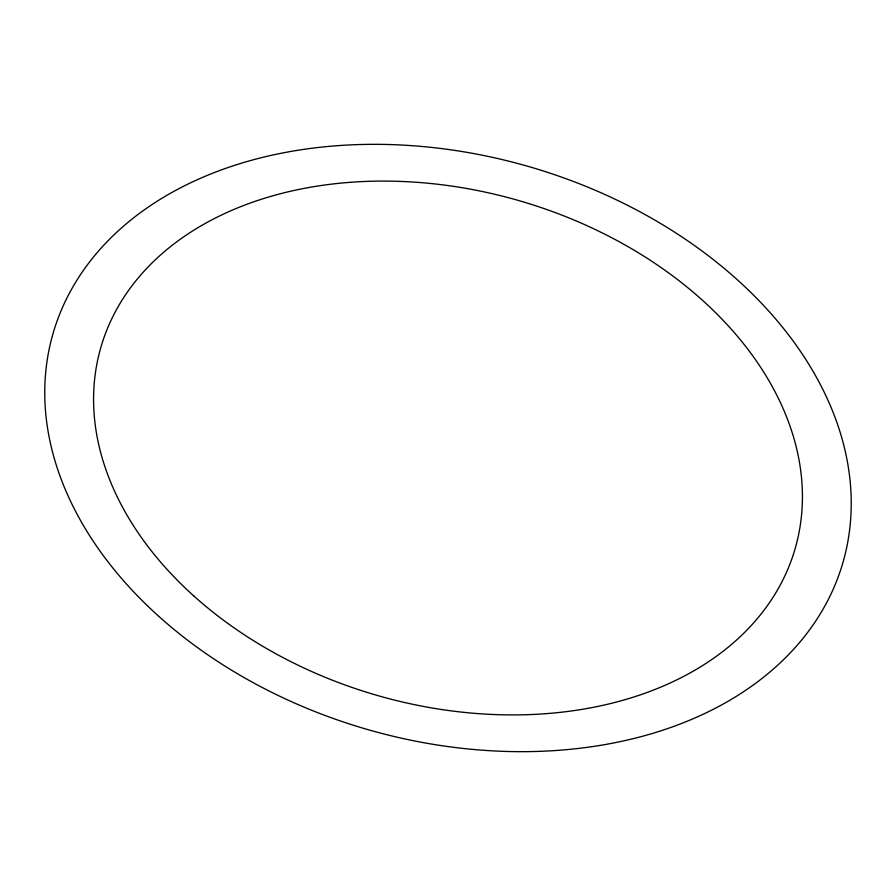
<?xml version="1.0" encoding="UTF-8"?>
<svg xmlns="http://www.w3.org/2000/svg" width="896" height="896" viewBox="0 0 896 896"><rect width="100%" height="100%" fill="white"/><g stroke="black" fill="none" stroke-linecap="round" stroke-linejoin="round"><path stroke-width="1.34" d="M158.973 616.504A411.208 292.79 16.2 0 0 836.024 582.534A411.208 292.79 16.2 0 0 348.992 144.962A411.208 292.79 16.2 0 0 158.973 616.504M193.962 596.109A361.435 257.354 16.2 0 0 789.062 566.25A361.435 257.354 16.2 0 0 360.976 181.642A361.435 257.354 16.2 0 0 193.962 596.109"/></g></svg>
